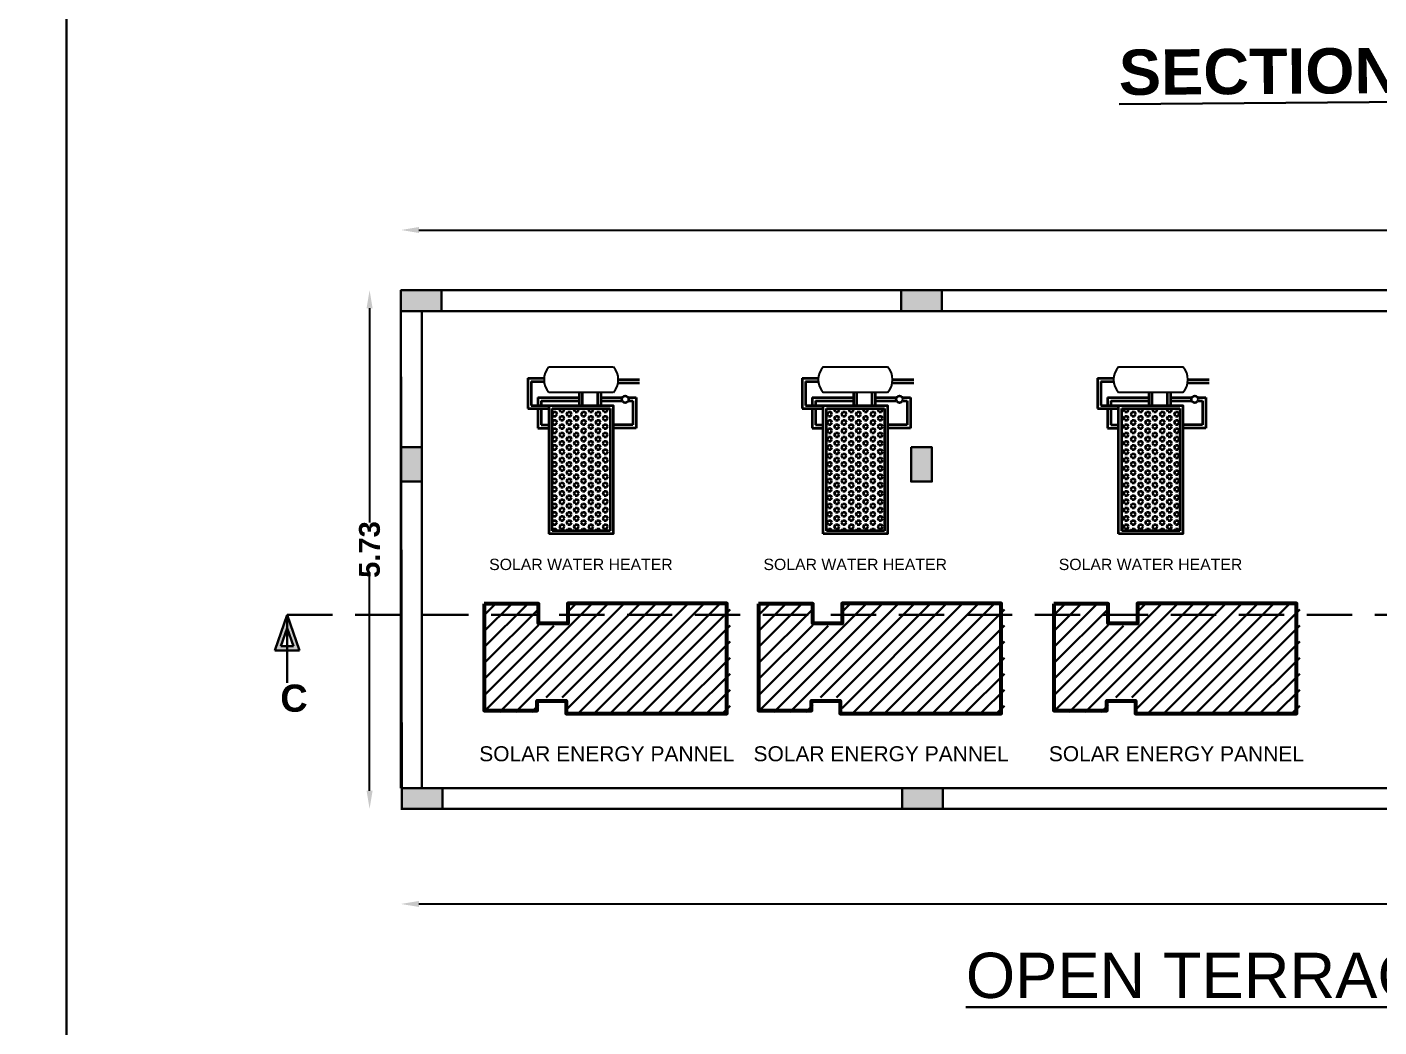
# Model space of a CAD drawing. Header units: metres. Extents: x 515 to 706, y -4 to 163.
# Drawn here: x 675.36 to 690.27, y 117.89 to 128.92 of the extents above; entities that cross this region are included whole.
import ezdxf

# ---------------------------------------------------------------- set-up
doc = ezdxf.new("R2010")
doc.units = ezdxf.units.M
doc.header["$MEASUREMENT"] = 0
doc.linetypes.add('DASHED2', pattern=[0.375, 0.25, -0.125])
doc.layers.add('BLK_3_FLR_1_ROOF_AREA', color=7, linetype='Continuous', lineweight=30)
doc.layers.add('SOLAR_WATER_HEATER', color=1, linetype='Continuous', lineweight=13)
doc.layers.add('SOLAR_PANEL', color=3, linetype='Continuous')
doc.styles.add('ARIAL', font='arialbd.ttf', dxfattribs={"height": 0.23})
doc.styles.add('PDF Swiss721BT-RomanCondensed', font='arial.ttf')
doc.styles.add('style1', font='swisse.ttf', dxfattribs={"height": 1})
doc.styles.add('Swiss Bold', font='swissb.ttf')
doc.styles.add('working', font='arialbd.ttf', dxfattribs={"height": 0.23})
doc.dimstyles.new('new model', dxfattribs={"dimtxt": 0.23, "dimasz": 0.2, "dimexe": 0.1, "dimexo": 0.1, "dimgap": 0, "dimtad": 0, "dimzin": 1, "dimdsep": 46, "dimtxsty": 'working', "dimcen": 0.09, "dimse1": 1, "dimse2": 1, "dimclrd": 256, "dimclrt": 256, "dimadec": 1, "dimazin": 0, "dimtfac": 1, "dimtofl": 0, "dimtmove": 0, "dimatfit": 3, "dimfxl": 0, "dimtolj": 1, "dimtzin": 0, "dimlwd": -1, "dimlwe": -1, "dimarcsym": 0})

# ---------------------------------------------------------------- blocks, each defined once
blk = doc.blocks.new('*D264')
for p, q in [((679.137, 125.82), (679.137, 123.456)), ((679.137, 120.494), (679.137, 122.858))]:
    blk.add_line(p, q)
at = {"lineweight": 40}
for points in [[(679.104, 125.82), (679.17, 125.82), (679.137, 126.02)], [(679.104, 120.494), (679.17, 120.494), (679.137, 120.294)]]:
    blk.add_solid(points, dxfattribs=at)
at = {"layer": 'Defpoints', "color": 0, "lineweight": 40}
for p in [(679.786, 126.02), (679.137, 120.294), (679.492, 120.294)]:
    blk.add_point(p, dxfattribs=at)
at = {"lineweight": 30, "insert": (679.137, 123.157), "char_height": 0.23, "attachment_point": 5, "rotation": 90, "style": 'working'}
blk.add_mtext('\\A1;5.73', dxfattribs=at)
blk = doc.blocks.new('*D266')
for p, q in [((679.682, 119.245), (690.464, 119.245)), ((702.032, 119.245), (691.25, 119.245))]:
    blk.add_line(p, q)
at = {"lineweight": 40}
for points in [[(679.682, 119.278), (679.682, 119.212), (679.482, 119.245)], [(702.032, 119.278), (702.032, 119.212), (702.232, 119.245)]]:
    blk.add_solid(points, dxfattribs=at)
at = {"layer": 'Defpoints', "color": 0, "lineweight": 40}
for p in [(679.482, 120.294), (702.232, 120.294), (702.232, 119.245)]:
    blk.add_point(p, dxfattribs=at)
at = {"lineweight": 30, "insert": (690.857, 119.245), "char_height": 0.23, "attachment_point": 5, "style": 'working'}
blk.add_mtext('\\A1;22.75', dxfattribs=at)
blk = doc.blocks.new('*D605')
for p, q in [((679.682, 126.684), (690.464, 126.684)), ((702.032, 126.684), (691.25, 126.684))]:
    blk.add_line(p, q)
at = {"lineweight": 40}
for points in [[(679.682, 126.717), (679.682, 126.651), (679.482, 126.684)], [(702.032, 126.717), (702.032, 126.651), (702.232, 126.684)]]:
    blk.add_solid(points, dxfattribs=at)
at = {"layer": 'Defpoints', "color": 0, "lineweight": 40}
for p in [(679.482, 126.684), (679.482, 126.02), (702.232, 126.02)]:
    blk.add_point(p, dxfattribs=at)
at = {"lineweight": 30, "insert": (690.857, 126.684), "char_height": 0.23, "attachment_point": 5, "style": 'working'}
blk.add_mtext('\\A1;22.75', dxfattribs=at)
blk = doc.blocks.new('YU')
at = {"lineweight": 35}
h = blk.add_hatch(dxfattribs=at)
h.set_pattern_fill('HEX', color=153, scale=0.26082, angle=90, style=0)
h.set_pattern_definition([(360, (-115.534627, -63.65724), (0, 0.056469186), [0.0326025, -0.065205]), (120, (-115.534627, -63.65724), (-0.04890375, -0.028234593), [0.0326025, -0.065205]), (60, (-115.502024, -63.65724), (-0.04890375, 0.028234593), [0.0326025, -0.065205])])
h.paths.add_polyline_path([(0.043, 1.695), (0.826, 1.695), (0.826, 0.043), (0.043, 0.043)])
at = {"color": 200}
for p, q in [((0, 2.26), (0.869, 2.26)), ((0.869, 1.913), (0, 1.913))]:
    blk.add_line(p, q, dxfattribs=at)
at = {"color": 225, "lineweight": 35}
for p, q in [((-0.286, 2.107), (-0.066, 2.107)), ((-0.286, 2.107), (-0.286, 1.695)), ((-0.24, 2.064), (-0.066, 2.064)), ((-0.24, 2.064), (-0.24, 1.739)), ((0.937, 2.087), (1.223, 2.087)), ((0.937, 2.043), (1.222, 2.043)), ((-0.151, 1.845), (0.411, 1.845)), ((-0.151, 1.845), (-0.151, 1.739)), ((0.411, 1.739), (0.411, 1.913)), ((0.454, 1.739), (0.454, 1.913)), ((0.66, 1.739), (0.66, 1.913)), ((0.704, 1.739), (0.704, 1.913)), ((0.704, 1.845), (0.99, 1.845)), ((1.071, 1.845), (1.179, 1.845)), ((1.179, 1.845), (1.179, 1.739)), ((-0.286, 1.695), (0, 1.695)), ((-0.24, 1.739), (0, 1.739)), ((-0.151, 1.695), (-0.151, 1.433)), ((-0.105, 1.801), (0.411, 1.801)), ((-0.105, 1.801), (-0.105, 1.739)), ((-0.105, 1.695), (-0.105, 1.476)), ((0.704, 1.801), (0.989, 1.801)), ((1.072, 1.801), (1.133, 1.801)), ((1.133, 1.801), (1.133, 1.739)), ((1.133, 1.801), (1.133, 1.476)), ((1.179, 1.801), (1.179, 1.433)), ((-0.105, 1.476), (0, 1.476)), ((1.133, 1.476), (0.869, 1.476)), ((-0.151, 1.433), (0, 1.433)), ((1.179, 1.433), (0.869, 1.433))]:
    blk.add_line(p, q, dxfattribs=at)
at = {"color": 65, "lineweight": 35}
for p, q in [((0, 1.739), (0.869, 1.739)), ((0, 0), (0, 1.739)), ((0.043, 1.695), (0.826, 1.695)), ((0.043, 0.043), (0.043, 1.695)), ((0.826, 1.695), (0.826, 0.043)), ((0.869, 1.739), (0.869, 0)), ((0.869, 0), (0, 0)), ((0.826, 0.043), (0.043, 0.043))]:
    blk.add_line(p, q, dxfattribs=at)
at = {"color": 225, "lineweight": 35}
blk.add_circle((1.03, 1.822), 0.0463, dxfattribs=at)
at = {"color": 200}
for centre, start, end in [((0.191, 2.087), 137.7449, 222.2551), ((0.678, 2.087), 317.7449, 42.2551)]:
    blk.add_arc(centre, 0.259, start, end, dxfattribs=at)

msp = doc.modelspace()

# ---------------------------------------------------------------- hatches: boundary and pattern name
at = {"lineweight": 30}
h = msp.add_hatch(color=256, dxfattribs=at)
h.dxf.hatch_style = 1
h.paths.add_polyline_path([(679.93193, 126.01972), (679.93193, 125.78972), (679.48193, 125.78972), (679.48193, 126.01972)])
h = msp.add_hatch(color=256, dxfattribs=at)
h.dxf.hatch_style = 1
h.paths.add_polyline_path([(685.45193, 126.01972), (685.45193, 125.78972), (685.00193, 125.78972), (685.00193, 126.01972)])
h = msp.add_hatch(color=256, dxfattribs=at)
h.dxf.hatch_style = 1
h.paths.add_polyline_path([(679.48193, 124.28639), (679.71193, 124.28639), (679.71193, 123.90639), (679.48193, 123.90639)])
h = msp.add_hatch(color=256, dxfattribs=at)
h.dxf.hatch_style = 1
h.paths.add_polyline_path([(685.11193, 124.28639), (685.34193, 124.28639), (685.34193, 123.90639), (685.11193, 123.90639)])
h = msp.add_hatch(dxfattribs=at)
h.set_pattern_fill('ANSI31', color=256)
h.set_pattern_definition([(45, (-172.17182, 69.24086), (-0.088388348, 0.088388348), [])])
h.paths.add_polyline_path([(681.00092, 121.52274), (681.32327, 121.5227), (681.32325, 121.36078), (683.11689, 121.36057), (683.11703, 122.55633), (681.32339, 122.55654), (681.32336, 122.31632), (681.00101, 122.31635), (681.00104, 122.55657), (680.40316, 122.55664), (680.40302, 121.36088), (681.0009, 121.36081)])
h = msp.add_hatch(dxfattribs=at)
h.set_pattern_fill('ANSI31', color=256)
h.set_pattern_definition([(45, (-172.17182, 69.24086), (-0.088388348, 0.088388348), [])])
h.paths.add_polyline_path([(681.00092, 121.52274), (681.32327, 121.5227), (681.32325, 121.36078), (683.11689, 121.36057), (683.11703, 122.55633), (681.32339, 122.55654), (681.32336, 122.31632), (681.00101, 122.31635), (681.00104, 122.55657), (680.40316, 122.55664), (680.40302, 121.36088), (681.0009, 121.36081)])
h = msp.add_hatch(dxfattribs=at)
h.set_pattern_fill('ANSI31', color=256)
h.set_pattern_definition([(45, (-169.14529, 69.24086), (-0.088388348, 0.088388348), [])])
h.paths.add_polyline_path([(684.02745, 121.52274), (684.3498, 121.5227), (684.34978, 121.36078), (686.14342, 121.36057), (686.14356, 122.55633), (684.34992, 122.55654), (684.34989, 122.31632), (684.02754, 122.31635), (684.02757, 122.55657), (683.42969, 122.55664), (683.42955, 121.36088), (684.02743, 121.36081)])
h = msp.add_hatch(dxfattribs=at)
h.set_pattern_fill('ANSI31', color=256)
h.set_pattern_definition([(45, (-169.14529, 69.24086), (-0.088388348, 0.088388348), [])])
h.paths.add_polyline_path([(684.02745, 121.52274), (684.3498, 121.5227), (684.34978, 121.36078), (686.14342, 121.36057), (686.14356, 122.55633), (684.34992, 122.55654), (684.34989, 122.31632), (684.02754, 122.31635), (684.02757, 122.55657), (683.42969, 122.55664), (683.42955, 121.36088), (684.02743, 121.36081)])
h = msp.add_hatch(dxfattribs=at)
h.set_pattern_fill('ANSI31', color=256)
h.set_pattern_definition([(45, (-165.88656, 69.24086), (-0.088388348, 0.088388348), [])])
h.paths.add_polyline_path([(687.28617, 121.52274), (687.60852, 121.5227), (687.6085, 121.36078), (689.40215, 121.36057), (689.40228, 122.55633), (687.60864, 122.55654), (687.60861, 122.31632), (687.28626, 122.31635), (687.28629, 122.55657), (686.68841, 122.55664), (686.68827, 121.36088), (687.28615, 121.36081)])
h = msp.add_hatch(dxfattribs=at)
h.set_pattern_fill('ANSI31', color=256)
h.set_pattern_definition([(45, (-165.88656, 69.24086), (-0.088388348, 0.088388348), [])])
h.paths.add_polyline_path([(687.28617, 121.52274), (687.60852, 121.5227), (687.6085, 121.36078), (689.40215, 121.36057), (689.40228, 122.55633), (687.60864, 122.55654), (687.60861, 122.31632), (687.28626, 122.31635), (687.28629, 122.55657), (686.68841, 122.55664), (686.68827, 121.36088), (687.28615, 121.36081)])
at = {"lineweight": 30, "ltscale": 0.25}
h = msp.add_hatch(color=256, dxfattribs=at)
h.paths.add_polyline_path([(678.22763, 122.43781), (678.09265, 122.04161), (678.36261, 122.04161)])
h.paths.add_polyline_path([(678.22763, 122.29044), (678.15905, 122.08914), (678.29622, 122.08914)], flags=16)
at = {"lineweight": 30}
h = msp.add_hatch(color=256, dxfattribs=at)
h.dxf.hatch_style = 1
h.paths.add_polyline_path([(679.94232, 120.52417), (679.94232, 120.29417), (679.49232, 120.29417), (679.49232, 120.52417)])
h = msp.add_hatch(color=256, dxfattribs=at)
h.dxf.hatch_style = 1
h.paths.add_polyline_path([(685.46232, 120.52417), (685.46232, 120.29417), (685.01232, 120.29417), (685.01232, 120.52417)])

# ---------------------------------------------------------------- linework, layer by layer
for p, q in [((679.48193, 126.01972), (702.23193, 126.01972)), ((679.48193, 120.52417), (679.48193, 126.01972)), ((679.49232, 120.29417), (679.48193, 126.01972)), ((679.48193, 126.01972), (702.23193, 126.01972)), ((679.48193, 125.78972), (702.23193, 125.78972)), ((679.71193, 124.28639), (679.71193, 125.78972)), ((685.11193, 125.78972), (679.71193, 125.78972)), ((690.74193, 125.78972), (685.34193, 125.78972)), ((679.71193, 120.52417), (679.71193, 124.18417)), ((678.22763, 122.43781), (678.09265, 122.04161)), ((678.22763, 122.43781), (678.22763, 121.71187)), ((678.22763, 122.43781), (678.36261, 122.04161)), ((678.22763, 122.29044), (678.15905, 122.08914)), ((678.22763, 122.29044), (678.29622, 122.08914)), ((678.09265, 122.04161), (678.36261, 122.04161)), ((678.15905, 122.08914), (678.29622, 122.08914)), ((678.22763, 122.04161), (678.22763, 121.68395)), ((679.71193, 120.52417), (702.23193, 120.52417)), ((680.3425, 120.29417), (679.48193, 120.29417)), ((702.24233, 120.29417), (679.49232, 120.29417)), ((685.9725, 120.29417), (681.3425, 120.29417)), ((686.9725, 120.29417), (691.6025, 120.29417))]:
    msp.add_line(p, q, dxfattribs=at)
at = {"linetype": 'DASHED2', "lineweight": 30, "ltscale": 2}
msp.add_line((678.22763, 122.43781), (702.53075, 122.43781), dxfattribs=at)
at = {"lineweight": 30}
for points in [[(642.61905, 71.40396), (675.79196, 71.40396), (675.79196, 150.74728), (642.61905, 150.74728)], [(705.58866, 104.44594), (675.79196, 104.44594), (675.79196, 150.74728), (705.58866, 150.74728)], [(679.93193, 126.01972), (679.93193, 125.78972), (679.48193, 125.78972), (679.48193, 126.01972)], [(685.45193, 126.01972), (685.45193, 125.78972), (685.00193, 125.78972), (685.00193, 126.01972)], [(679.48193, 124.28639), (679.71193, 124.28639), (679.71193, 123.90639), (679.48193, 123.90639)], [(685.11193, 124.28639), (685.34193, 124.28639), (685.34193, 123.90639), (685.11193, 123.90639)], [(680.40315, 122.55616), (680.40315, 121.37914), (680.98624, 121.37914), (680.98624, 121.48649), (681.30463, 121.48649), (681.30463, 121.34847), (683.08075, 121.34847), (683.08075, 122.55999), (681.32381, 122.55999), (681.32381, 122.34146), (681.00158, 122.34146), (681.00158, 122.55616)], [(683.42968, 122.55616), (683.42968, 121.37914), (684.01277, 121.37914), (684.01277, 121.48649), (684.33117, 121.48649), (684.33117, 121.34847), (686.10728, 121.34847), (686.10728, 122.55999), (684.35035, 122.55999), (684.35035, 122.34146), (684.02811, 122.34146), (684.02811, 122.55616)], [(686.6884, 122.55616), (686.6884, 121.37914), (687.27149, 121.37914), (687.27149, 121.48649), (687.58989, 121.48649), (687.58989, 121.34847), (689.36601, 121.34847), (689.36601, 122.55999), (687.60907, 122.55999), (687.60907, 122.34146), (687.28683, 122.34146), (687.28683, 122.55616)], [(679.94232, 120.52417), (679.94232, 120.29417), (679.49232, 120.29417), (679.49232, 120.52417)], [(685.46232, 120.52417), (685.46232, 120.29417), (685.01232, 120.29417), (685.01232, 120.52417)]]:
    msp.add_lwpolyline(points, close=True, dxfattribs=at)
at = {"layer": 'BLK_3_FLR_1_ROOF_AREA', "color": 54, "lineweight": 30}
msp.add_lwpolyline([(679.49232, 120.29417), (702.24233, 120.29417), (702.23193, 126.01972), (679.48193, 126.01972)], close=True, dxfattribs=at)
at = {"layer": 'SOLAR_PANEL', "color": 3, "lineweight": 53}
for points in [[(680.40315, 122.55616), (680.40315, 121.37914), (680.98624, 121.37914), (680.98624, 121.48649), (681.30463, 121.48649), (681.30463, 121.34847), (683.08075, 121.34847), (683.08075, 122.55999), (681.32381, 122.55999), (681.32381, 122.34146), (681.00158, 122.34146), (681.00158, 122.55616)], [(683.42968, 122.55616), (683.42968, 121.37914), (684.01277, 121.37914), (684.01277, 121.48649), (684.33117, 121.48649), (684.33117, 121.34847), (686.10728, 121.34847), (686.10728, 122.55999), (684.35035, 122.55999), (684.35035, 122.34146), (684.02811, 122.34146), (684.02811, 122.55616)], [(686.6884, 122.55616), (686.6884, 121.37914), (687.27149, 121.37914), (687.27149, 121.48649), (687.58989, 121.48649), (687.58989, 121.34847), (689.36601, 121.34847), (689.36601, 122.55999), (687.60907, 122.55999), (687.60907, 122.34146), (687.28683, 122.34146), (687.28683, 122.55616)]]:
    msp.add_lwpolyline(points, close=True, dxfattribs=at)
at = {"layer": 'SOLAR_WATER_HEATER', "color": 1, "lineweight": 30}
for points in [[(681.11652, 123.32914), (681.82595, 123.32914), (681.82595, 124.748), (681.11652, 124.748)], [(684.14305, 123.32914), (684.85248, 123.32914), (684.85248, 124.748), (684.14305, 124.748)], [(687.40177, 123.32914), (688.1112, 123.32914), (688.1112, 124.748), (687.40177, 124.748)]]:
    msp.add_lwpolyline(points, close=True, dxfattribs=at)

# ---------------------------------------------------------------- block references
at = {"lineweight": 30, "xscale": 0.816, "yscale": 0.816, "zscale": 0.816}
for p in [(681.11715, 123.32912), (684.14368, 123.32912), (687.4024, 123.32912)]:
    msp.add_blockref('YU', p, dxfattribs=at)

# ---------------------------------------------------------------- texts
at = {"lineweight": 30, "ltscale": 5, "style": 'style1'}
for p in [(680.45641, 122.93063), (683.48294, 122.93063), (686.74166, 122.93063)]:
    msp.add_text('SOLAR WATER HEATER', height=0.124848, dxfattribs=at).set_placement(p)
at = {"linetype": 'Continuous', "lineweight": 30, "ltscale": 5, "style": 'style1'}
for p in [(680.34685, 120.82025), (683.37338, 120.82025), (686.6321, 120.82025)]:
    msp.add_text('SOLAR ENERGY PANNEL', height=0.1656, dxfattribs=at).set_placement(p)
at = {"lineweight": 30, "insert": (684.02744, 128.65091), "char_height": 0.5, "attachment_point": 1, "rotation": 0.4, "style": 'ARIAL'}
msp.add_mtext_dynamic_manual_height_columns('{\\W8.69767;\\L  \\W1;SECTION ON C-C}', width=12.4726769, gutter_width=1.5, heights=[0], dxfattribs=at)
at = {"lineweight": 30, "insert": (678.45418, 121.36252), "char_height": 0.3, "width": 4.6721052, "attachment_point": 9, "style": 'Swiss Bold'}
msp.add_mtext('\\A1;C', dxfattribs=at)
at = {"lineweight": 30, "ltscale": 0.125, "insert": (685.71716, 118.70697), "char_height": 0.5, "attachment_point": 1, "style": 'PDF Swiss721BT-RomanCondensed'}
msp.add_mtext_dynamic_manual_height_columns('{\\LOPEN TERRACE  FLOOR PLAN }', width=10.5853241, gutter_width=1.15, heights=[0], dxfattribs=at)

# ---------------------------------------------------------------- dimensions: what is measured, and where the dimension line sits
at = {"lineweight": 30}
for p1, p2, distance, picture, middle in [((702.23193, 126.01972), (679.48193, 126.01972), -0.66444, '*D605', (690.85693, 126.68416)), ((679.48193, 120.29417), (702.23193, 120.29417), -1.04901, '*D266', (690.85693, 119.24515))]:
    dim = msp.add_aligned_dim(p1=p1, p2=p2, distance=distance, dimstyle='new model', override={"dimpost": '\\X'}, dxfattribs=at)
    dim.commit()
    dim.dimension.update_dxf_attribs({"geometry": picture, "text_midpoint": middle})
dim = msp.add_linear_dim(base=(679.13693, 120.29417), p1=(679.78572, 126.01972), p2=(679.49232, 120.29417), angle=90, dimstyle='new model', override={"dimpost": '\\X', "dimtmove": 2}, dxfattribs=at)
dim.commit()
dim.dimension.update_dxf_attribs({"geometry": '*D264', "text_midpoint": (679.13693, 123.15694)})

doc.saveas('drawing.dxf')
